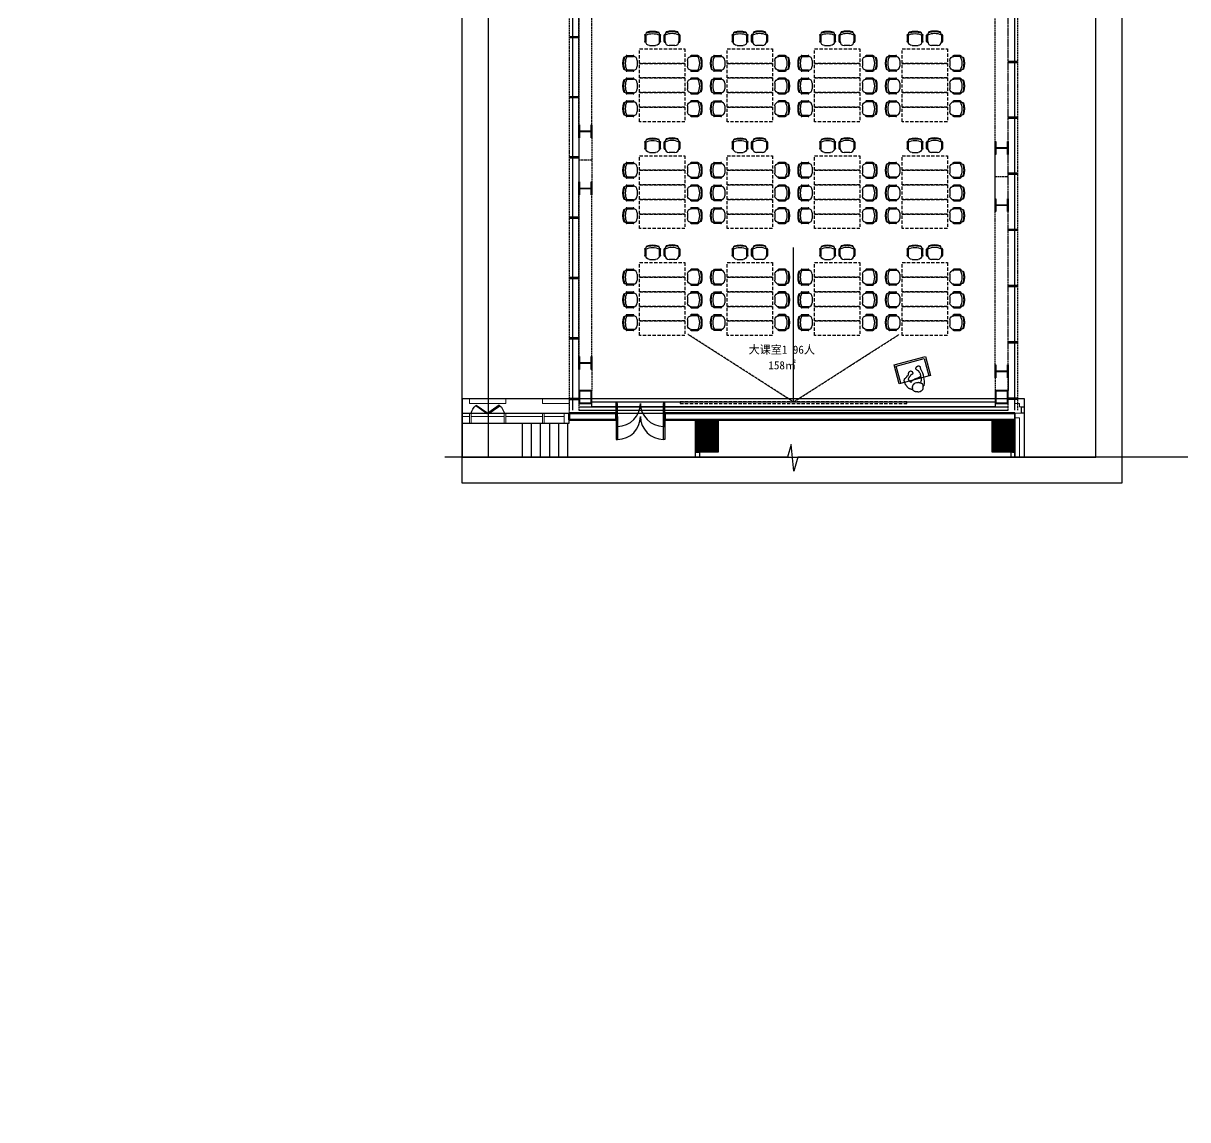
# Model space of a CAD drawing. Header units: millimetres. Extents: x 285006 to 3037698, y -2820855 to 192241.
# Drawn here: x 831614 to 867542, y 45310 to 79145 of the extents above; entities that cross this region are included whole.
import ezdxf
from ezdxf.enums import TextEntityAlignment as Align
from ezdxf.xclip import XClip

# ---------------------------------------------------------------- set-up
doc = ezdxf.new("R2010")
doc.units = ezdxf.units.MM
doc.header["$XCLIPFRAME"] = 2
for name, pattern in [('1#C-6F$0$CONTINOUS', [0]), ('1#C-6F$0$DASHED2', [0.375, 0.25, -0.125]), ('DASH', [0.35, 0.25, -0.1]), ('DASHED', [0.75, 0.5, -0.25]), ('WALL-1C-6F-1$0$CONTINOUS', [0])]:
    doc.linetypes.add(name, pattern=pattern)
for name, color, linetype in [('1#C-6F$0$0-XREF', 7, 'Continuous'), ('1#C-6F$0$S-W-BEAMLINE', 4, '1#C-6F$0$DASHED2'), ('4玻璃幕墙', 1, 'Continuous'), ('6铝型材', 8, 'Continuous'), ('___', 4, 'Continuous'), ('__附着_A10-J_KJ_2_B_28F_SEN22M3I_设计区$0$A_WALL_BRIK(砌块墙)', 190, 'Continuous'), ('COL-1A1B-4~12$0$S-PUB-COL', 6, 'Continuous'), ('COL-1A1B-4~12$0$S-PUB-COLHATCH', 8, 'Continuous'), ('FF-FURN', 51, 'Continuous'), ('FF-TEXT', 50, 'Continuous'), ('FF-活动家具', 51, 'Continuous'), ('WALL', 255, 'Continuous'), ('WALL-1A1B-6F$0$A-DOOR', 142, 'Continuous'), ('WALL-地台', 8, 'Continuous')]:
    doc.layers.add(name, color=color, linetype=linetype)
for name, color, linetype, lineweight in [('EXWALL-1B-6F$0$A-FLOR-UNDR', 11, 'Continuous', 18), ('EXWALL-1B-6F$0$A-SECT-MOLD1', 1, 'Continuous', 15), ('EXWALL-1B-6F$0$A-WALL-GLAZ', 142, 'Continuous', 18), ('EXWALL-1B-6F$0$A-WALL-STON', 31, 'Continuous', 18), ('WALL-1A1B-6F$0$A-WALL', 2, 'Continuous', 50), ('WALL-1C-6F-1$0$A-FLOR-UNDR', 11, 'Continuous', 18), ('WALL-1C-6F-1$0$A-WALL-GLAZ', 142, 'Continuous', 18)]:
    doc.layers.add(name, color=color, linetype=linetype, lineweight=lineweight)
doc.styles.add('DIA', font='')
doc.styles.get('DIA').set_extended_font_data('SimSun')

# ---------------------------------------------------------------- blocks, each defined once
blk = doc.blocks.new('WALL-1C-6F-1$0$mullion_____')
at = {"layer": '6铝型材'}
for p, q in [((-36798, -1713), (-36798, -1433)), ((-36798, -1433), (-36758, -1433)), ((-36758, -1713), (-36758, -1433)), ((-36798, -1713), (-36758, -1713)), ((-36778, -1713), (-36778, -1733))]:
    blk.add_line(p, q, dxfattribs=at)
blk = doc.blocks.new('WALL-1C-6F-1')
at = {"layer": '4玻璃幕墙'}
for points in [[(98374985, 18794859), (98374985, 18768923)], [(98388635, 18768923), (98388635, 18793313)]]:
    blk.add_lwpolyline(points, dxfattribs=at)
at = {"layer": 'WALL-1C-6F-1$0$A-FLOR-UNDR', "linetype": 'WALL-1C-6F-1$0$CONTINOUS', "lineweight": -3, "ltscale": 3}
blk.add_line((98375185, 18769022), (98388435, 18769022), dxfattribs=at)
at = {"layer": 'WALL-地台', "linetype": 'DASH', "ltscale": 200}
blk.add_line((98374885, 18796546), (98374885, 18768923), dxfattribs=at)
for points in [[(98375185, 18794859), (98375185, 18768923)], [(98388435, 18768923), (98388435, 18793313)], [(98388735, 18768923), (98388735, 18793333)]]:
    blk.add_lwpolyline(points, dxfattribs=at)
at = {"layer": 'WALL-1C-6F-1$0$A-WALL-GLAZ', "lineweight": -3, "rotation": 269.9999995734953}
for p in [(98376618, 18743657), (98376618, 18741805), (98376618, 18739953), (98376618, 18738088), (98376618, 18736224), (98376618, 18734359), (98376618, 18732494)]:
    blk.add_blockref('WALL-1C-6F-1$0$mullion_____', p, dxfattribs=at)
at = {"layer": 'WALL-1C-6F-1$0$A-WALL-GLAZ', "lineweight": -3, "xscale": -1, "rotation": 89.99999957281068}
for p in [(98387002, 18742884), (98387002, 18741160), (98387002, 18739437), (98387002, 18737701), (98387002, 18735966), (98387002, 18734230), (98387002, 18732494)]:
    blk.add_blockref('WALL-1C-6F-1$0$mullion_____', p, dxfattribs=at)
blk = doc.blocks.new('1#C-6F$0$A$C346419F8')
at = {"layer": '1#C-6F$0$S-W-BEAMLINE', "color": 6, "linetype": '1#C-6F$0$CONTINOUS'}
for points in [[(0, 400), (0, 0), (400, 0), (400, 400)], [(20, 380), (20, 20), (380, 20), (380, 380)]]:
    blk.add_lwpolyline(points, close=True, dxfattribs=at)
blk = doc.blocks.new('1#C-6F$0$A$C13D20D7F')
at = {"layer": '1#C-6F$0$S-W-BEAMLINE', "color": 6, "linetype": '1#C-6F$0$CONTINOUS'}
blk.add_lwpolyline([(380, 200), (20, 200), (20, 13), (0, 13), (0, 413), (20, 413), (20, 225), (380, 225), (380, 413), (400, 413), (400, 13), (380, 13)], close=True, dxfattribs=at)
blk = doc.blocks.new('dfgdergherhre')
at = {"layer": 'WALL-地台', "linetype": 'DASH', "ltscale": 200}
for p, q in [((3281179, 4575341, 0), (3281179, 4627346, 0)), ((3281579, 4575341, 0), (3281579, 4627346, 0)), ((3268329, 4582349, 0), (3268329, 4588391, 0)), ((3268729, 4582349, 0), (3268729, 4588391, 0)), ((3268329, 4582349, 0), (3268329, 4580983, 0)), ((3268729, 4582349, 0), (3268729, 4580983, 0)), ((3268729, 4581654, 0), (3268329, 4581654, 0)), ((3281179, 4580468, 0), (3281179, 4581834, 0)), ((3268329, 4575599, 0), (3268329, 4580983, 0)), ((3268729, 4575599, 0), (3268729, 4580983, 0)), ((3281179, 4581151, 0), (3281579, 4581151, 0)), ((3268329, 4575199, 0), (3268329, 4574546, 0)), ((3268729, 4575199, 0), (3268729, 4574546, 0)), ((3281179, 4574941, 0), (3281179, 4574546, 0))]:
    blk.add_line(p, q, dxfattribs=at)
at = {"layer": '1#C-6F$0$0-XREF', "ltscale": 1.5, "rotation": 359.999308722076}
for name, p in [('1#C-6F$0$A$C13D20D7F', (3268329, 4582337, 0)), ('1#C-6F$0$A$C13D20D7F', (3281179, 4581822, 0)), ('1#C-6F$0$A$C13D20D7F', (3268329, 4580571, 0)), ('1#C-6F$0$A$C13D20D7F', (3281179, 4580056, 0)), ('1#C-6F$0$A$C13D20D7F', (3268329, 4575186, 0)), ('1#C-6F$0$A$C13D20D7F', (3281179, 4574929, 0)), ('1#C-6F$0$A$C346419F8', (3268329, 4574146, 0)), ('1#C-6F$0$A$C346419F8', (3281179, 4574146, 0))]:
    blk.add_blockref(name, p, dxfattribs=at)
blk = doc.blocks.new('A$C64783269')
at = {"layer": 'FF-活动家具'}
for p, q in [((1, 151), (1, 400)), ((41, 151), (41, 400)), ((419, 0), (191, 0)), ((570, 399), (570, 150)), ((610, 399), (610, 150))]:
    blk.add_line(p, q, dxfattribs=at)
for centre, radius, start, end in [((461, 332), 426, 152.8506, 170.8394), ((305, -144), 604, 64.0229, 115.9163), ((305, -200), 730, 70.8382, 109.1021), ((305, -192), 752, 72.7146, 107.2107), ((149, 332), 426, 9.0894, 27.0688), ((21, 405), 20.8, 344.5058, 195.4229), ((21, 145), 20.8, 164.5058, 15.4229), ((191, 150), 150, 179.9644, 269.9644), ((419, 150), 150, 269.9644, 359.9644), ((590, 405), 20.8, 344.5058, 195.4229), ((590, 145), 20.8, 164.5058, 15.4229)]:
    blk.add_arc(centre, radius, start, end, dxfattribs=at)
blk = doc.blocks.new('DFGDFGHDTH')
at = {"layer": 'FF-FURN', "linetype": 'DASHED', "ltscale": 200}
for points in [[(3283808, 4592442), (3283808, 4591042), (3284258, 4591042), (3284258, 4592442)], [(3284258, 4592442), (3284258, 4591042), (3284708, 4591042), (3284708, 4592442)], [(3284708, 4592442), (3284708, 4591042), (3285158, 4591042), (3285158, 4592442)], [(3285158, 4592442), (3285158, 4591042), (3285608, 4591042), (3285608, 4592442)], [(3285608, 4592442), (3285608, 4591042), (3286058, 4591042), (3286058, 4592442)]]:
    blk.add_lwpolyline(points, close=True, dxfattribs=at)
at = {"layer": 'FF-FURN', "linetype": 'DASHED', "ltscale": 200, "xscale": 0.8, "yscale": 0.8, "zscale": 0.8}
for p in [(3283964, 4592517), (3284664, 4592517), (3285364, 4592517)]:
    blk.add_blockref('A$C64783269', p, dxfattribs=at)
at = {"layer": 'FF-FURN', "linetype": 'DASHED', "ltscale": 200}
for p, xscale, yscale, zscale, rotation in [((3286158, 4591798), -0.8, 0.8, 0.8, 269.9999999999999), ((3286158, 4591686), 0.8000000000000002, 0.8000000000000002, 0.8000000000000002, 270.0000006730583), ((3283964, 4590967), -0.8, 0.8, 0.8, 180), ((3284664, 4590967), -0.8, 0.8, 0.8, 180), ((3285364, 4590967), -0.8, 0.8, 0.8, 180)]:
    blk.add_blockref('A$C64783269', p, dxfattribs=dict(at, xscale=xscale, yscale=yscale, zscale=zscale, rotation=rotation))
blk = doc.blocks.new('A$C1C14294A')
at = {"layer": 'FF-活动家具', "color": 8}
for p, q in [((24, 359), (27, 361)), ((27, 369), (30, 372)), ((27, 361), (27, 369)), ((30, 372), (33, 377)), ((33, 377), (36, 382)), ((36, 387), (39, 390)), ((36, 382), (36, 387)), ((39, 392), (42, 395)), ((39, 390), (39, 392)), ((42, 397), (45, 400)), ((42, 395), (42, 397)), ((45, 400), (50, 410)), ((50, 410), (53, 412)), ((53, 412), (56, 418)), ((56, 418), (61, 420)), ((61, 420), (62, 423)), ((62, 423), (64, 425)), ((64, 425), (67, 425)), ((67, 427), (70, 427)), ((67, 425), (67, 427)), ((70, 427), (72, 430)), ((72, 430), (78, 435)), ((78, 435), (81, 440)), ((81, 440), (84, 440)), ((84, 442), (89, 442)), ((84, 440), (84, 442)), ((89, 445), (94, 444)), ((89, 442), (89, 445)), ((94, 444), (97, 447)), ((97, 447), (105, 447)), ((105, 447), (108, 449)), ((108, 449), (113, 449)), ((113, 449), (116, 451)), ((116, 451), (124, 451)), ((124, 451), (126, 453)), ((126, 453), (145, 452)), ((131, 450), (132, 458)), ((132, 458), (135, 461)), ((135, 463), (138, 468)), ((135, 461), (135, 463)), ((138, 476), (141, 479)), ((138, 468), (138, 476)), ((141, 481), (144, 484)), ((141, 479), (141, 481)), ((144, 484), (146, 486)), ((145, 452), (147, 450)), ((146, 486), (147, 489)), ((147, 489), (149, 494)), ((147, 450), (160, 449)), ((149, 494), (152, 497)), ((152, 497), (155, 499)), ((155, 502), (158, 502)), ((155, 499), (155, 502)), ((158, 502), (158, 508)), ((158, 504), (161, 507)), ((158, 502), (158, 504)), ((160, 449), (163, 446)), ((161, 507), (164, 512)), ((163, 446), (168, 446)), ((164, 512), (166, 514)), ((166, 514), (169, 517)), ((168, 446), (170, 443)), ((169, 517), (172, 522)), ((170, 443), (178, 443)), ((172, 522), (175, 527)), ((175, 527), (178, 529)), ((178, 529), (181, 535)), ((178, 443), (181, 440)), ((181, 535), (183, 537)), ((181, 440), (189, 439)), ((183, 537), (186, 540)), ((186, 540), (189, 542)), ((189, 542), (192, 545)), ((189, 439), (191, 437)), ((191, 437), (199, 436)), ((192, 545), (194, 547)), ((194, 547), (195, 550)), ((195, 550), (197, 550)), ((197, 550), (200, 552)), ((199, 436), (204, 433)), ((200, 555), (208, 562)), ((200, 552), (200, 555)), ((204, 433), (212, 433)), ((208, 562), (211, 565)), ((211, 565), (214, 564)), ((212, 433), (214, 430)), ((214, 564), (216, 567)), ((214, 430), (220, 427)), ((216, 567), (219, 567)), ((219, 567), (222, 569)), ((220, 427), (222, 427)), ((222, 569), (224, 569)), ((222, 427), (222, 425)), ((222, 425), (227, 424)), ((224, 569), (227, 572)), ((227, 572), (238, 576)), ((227, 424), (230, 421)), ((230, 421), (232, 419)), ((232, 419), (235, 416)), ((235, 416), (237, 416)), ((237, 416), (237, 413)), ((237, 413), (240, 413)), ((238, 576), (241, 579)), ((240, 413), (242, 410)), ((241, 579), (246, 581)), ((242, 410), (245, 408)), ((245, 408), (247, 405)), ((246, 581), (251, 581)), ((247, 405), (247, 402)), ((247, 402), (250, 402)), ((250, 402), (252, 399)), ((251, 581), (262, 586)), ((252, 399), (257, 396)), ((257, 396), (260, 396)), ((260, 396), (262, 393)), ((262, 586), (267, 585)), ((262, 393), (265, 391)), ((265, 391), (267, 385)), ((267, 585), (273, 588)), ((267, 385), (270, 382)), ((270, 382), (275, 380)), ((273, 588), (278, 590)), ((275, 380), (275, 374)), ((275, 374), (277, 372)), ((277, 372), (280, 369)), ((278, 590), (284, 592)), ((280, 369), (279, 366)), ((279, 366), (282, 363)), ((282, 363), (284, 358)), ((284, 592), (289, 595)), ((289, 595), (292, 594)), ((292, 594), (300, 597)), ((300, 597), (305, 602)), ((305, 602), (310, 604)), ((310, 604), (316, 604)), ((316, 604), (318, 606)), ((318, 606), (326, 608)), ((326, 608), (332, 611)), ((332, 611), (337, 610)), ((337, 610), (340, 613)), ((340, 613), (348, 613)), ((348, 613), (353, 615)), ((353, 615), (364, 614)), ((364, 614), (366, 617)), ((367, 433), (364, 430)), ((364, 430), (367, 425)), ((366, 617), (390, 616)), ((370, 432), (367, 433)), ((367, 425), (374, 416)), ((370, 435), (370, 432)), ((372, 435), (370, 435)), ((375, 437), (372, 435)), ((374, 416), (379, 408)), ((378, 440), (375, 437)), ((381, 442), (378, 440)), ((379, 408), (381, 405)), ((383, 442), (381, 442)), ((381, 405), (384, 405)), ((383, 445), (383, 442)), ((386, 445), (383, 445)), ((384, 405), (384, 403)), ((384, 403), (386, 397)), ((392, 452), (386, 447)), ((386, 447), (386, 445)), ((386, 397), (391, 389)), ((390, 616), (393, 618)), ((391, 389), (396, 384)), ((395, 457), (392, 452)), ((393, 618), (429, 616)), ((397, 460), (395, 457)), ((396, 384), (398, 376)), ((400, 460), (397, 460)), ((398, 376), (398, 373)), ((398, 373), (400, 368)), ((405, 462), (400, 460)), ((400, 368), (405, 365)), ((411, 467), (405, 462)), ((405, 365), (405, 360)), ((405, 360), (408, 357)), ((416, 469), (411, 467)), ((419, 472), (416, 469)), ((424, 474), (419, 472)), ((427, 474), (424, 474)), ((430, 477), (427, 474)), ((429, 616), (430, 619)), ((430, 619), (435, 621)), ((435, 479), (430, 477)), ((435, 621), (474, 619)), ((440, 479), (435, 479)), ((443, 481), (440, 479)), ((454, 481), (443, 481)), ((456, 483), (454, 481)), ((488, 481), (456, 483)), ((474, 619), (474, 616)), ((474, 616), (477, 616)), ((477, 616), (477, 614)), ((477, 614), (479, 613)), ((479, 613), (482, 611)), ((482, 611), (484, 611)), ((484, 611), (487, 608)), ((487, 608), (489, 608)), ((488, 479), (488, 481)), ((490, 479), (488, 479)), ((489, 608), (492, 605)), ((493, 476), (490, 479)), ((492, 605), (500, 604)), ((496, 476), (493, 476)), ((495, 473), (496, 476)), ((498, 473), (495, 473)), ((503, 470), (498, 473)), ((500, 604), (502, 602)), ((502, 602), (505, 599)), ((508, 465), (503, 470)), ((505, 599), (510, 599)), ((508, 462), (508, 465)), ((510, 459), (508, 462)), ((510, 599), (510, 596)), ((510, 596), (512, 596)), ((513, 459), (510, 459)), ((512, 596), (518, 593)), ((513, 456), (513, 459)), ((516, 456), (513, 456)), ((518, 453), (516, 456)), ((518, 593), (520, 590)), ((520, 448), (518, 453)), ((520, 590), (522, 585)), ((523, 445), (520, 448)), ((522, 585), (525, 582)), ((523, 443), (523, 445)), ((525, 443), (523, 443)), ((525, 582), (525, 579)), ((525, 579), (527, 577)), ((528, 437), (525, 443)), ((527, 577), (530, 574)), ((530, 434), (528, 437)), ((530, 574), (532, 571)), ((530, 432), (530, 434)), ((535, 426), (530, 432)), ((532, 571), (532, 563)), ((532, 563), (534, 563)), ((534, 563), (534, 555)), ((534, 555), (537, 555)), ((537, 424), (535, 426)), ((537, 555), (536, 550)), ((536, 550), (539, 547)), ((537, 421), (537, 424)), ((540, 416), (537, 421)), ((539, 547), (539, 546)), ((539, 546), (541, 543)), ((540, 413), (540, 416)), ((540, 412), (540, 413)), ((540, 412), (545, 404)), ((541, 543), (543, 541)), ((543, 541), (543, 539)), ((543, 539), (545, 535)), ((545, 535), (548, 531)), ((545, 402), (545, 404)), ((547, 402), (545, 402)), ((547, 398), (547, 402)), ((549, 398), (547, 398)), ((548, 531), (548, 528)), ((548, 528), (551, 525)), ((548, 396), (549, 398)), ((550, 396), (548, 396)), ((552, 394), (550, 396)), ((551, 525), (553, 523)), ((554, 392), (552, 394)), ((553, 523), (553, 520)), ((553, 520), (556, 517)), ((556, 392), (554, 392)), ((556, 517), (558, 512)), ((556, 390), (556, 392)), ((557, 390), (556, 390)), ((559, 388), (557, 390)), ((558, 512), (558, 510)), ((558, 510), (560, 506)), ((559, 388), (564, 383)), ((560, 506), (563, 504)), ((563, 504), (565, 502)), ((564, 380), (564, 383)), ((567, 380), (564, 380)), ((565, 502), (565, 500)), ((565, 500), (567, 500)), ((567, 500), (567, 498)), ((567, 498), (569, 498)), ((569, 377), (567, 380)), ((569, 498), (569, 496)), ((569, 496), (571, 496)), ((573, 375), (569, 377)), ((571, 496), (570, 494)), ((570, 494), (572, 492)), ((572, 492), (574, 490)), ((573, 373), (573, 375)), ((575, 373), (573, 373)), ((574, 490), (574, 489)), ((574, 489), (576, 489)), ((575, 369), (575, 373)), ((577, 367), (575, 369)), ((576, 489), (576, 487)), ((576, 487), (577, 487)), ((576, 361), (577, 367)), ((578, 361), (576, 361)), ((577, 487), (577, 485)), ((577, 485), (579, 483)), ((578, 348), (578, 361)), ((579, 483), (581, 481)), ((581, 481), (583, 479)), ((583, 479), (582, 475)), ((582, 475), (584, 473)), ((584, 473), (584, 471)), ((584, 471), (586, 469)), ((586, 469), (588, 467)), ((588, 467), (588, 465)), ((588, 465), (589, 463)), ((589, 463), (591, 461)), ((591, 461), (591, 458)), ((591, 458), (593, 456)), ((593, 456), (592, 452)), ((592, 452), (594, 450)), ((594, 450), (596, 448)), ((596, 448), (596, 446)), ((596, 446), (598, 446)), ((598, 446), (598, 444)), ((598, 444), (599, 442)), ((599, 442), (601, 440)), ((601, 440), (601, 439)), ((601, 439), (603, 437)), ((603, 437), (606, 434)), ((606, 434), (608, 433)), ((608, 433), (610, 432)), ((610, 432), (614, 430)), ((614, 430), (619, 430)), ((619, 430), (621, 428)), ((621, 428), (627, 428)), ((627, 428), (628, 426)), ((628, 426), (632, 426)), ((632, 426), (634, 424)), ((634, 424), (636, 424)), ((636, 424), (638, 422)), ((638, 422), (639, 420)), ((639, 420), (641, 420)), ((641, 420), (643, 418)), ((643, 418), (645, 417)), ((645, 417), (647, 416)), ((647, 416), (648, 415)), ((648, 415), (650, 413)), ((650, 413), (652, 411)), ((652, 411), (654, 411)), ((654, 411), (656, 409)), ((656, 409), (657, 409)), ((657, 409), (657, 407)), ((657, 407), (659, 407)), ((659, 407), (661, 405)), ((661, 405), (663, 405)), ((663, 405), (665, 403)), ((665, 403), (666, 403)), ((666, 403), (666, 401)), ((666, 401), (670, 401)), ((670, 401), (672, 399)), ((672, 399), (674, 399)), ((674, 399), (674, 397)), ((674, 397), (677, 397)), ((677, 397), (679, 395)), ((679, 395), (681, 393)), ((681, 393), (681, 391)), ((681, 391), (683, 391)), ((683, 391), (682, 387)), ((682, 387), (684, 385)), ((684, 385), (686, 383)), ((686, 383), (686, 382)), ((686, 382), (688, 380)), ((688, 380), (688, 378)), ((688, 378), (689, 378)), ((689, 378), (691, 376)), ((691, 376), (691, 372)), ((691, 372), (693, 372)), ((693, 372), (693, 366)), ((693, 366), (694, 364)), ((694, 364), (694, 355)), ((1, 272), (0, 257)), ((0, 257), (2, 255)), ((3, 273), (1, 272)), ((2, 255), (2, 251)), ((2, 251), (3, 250)), ((5, 286), (3, 284)), ((3, 284), (3, 273)), ((3, 250), (3, 248)), ((3, 248), (5, 246)), ((7, 293), (5, 291)), ((5, 291), (5, 286)), ((5, 246), (5, 242)), ((5, 242), (6, 240)), ((6, 240), (6, 237)), ((6, 237), (8, 235)), ((8, 299), (7, 293)), ((10, 300), (8, 299)), ((8, 235), (8, 229)), ((8, 229), (9, 227)), ((9, 227), (9, 222)), ((9, 222), (11, 220)), ((12, 308), (10, 306)), ((10, 306), (10, 300)), ((11, 220), (11, 216)), ((11, 216), (12, 214)), ((14, 313), (12, 311)), ((12, 311), (12, 308)), ((12, 214), (12, 209)), ((12, 209), (14, 207)), ((16, 318), (14, 317)), ((14, 317), (14, 313)), ((14, 207), (15, 205)), ((15, 205), (15, 201)), ((15, 201), (17, 199)), ((18, 324), (16, 322)), ((16, 322), (16, 318)), ((17, 328), (18, 341)), ((17, 328), (18, 324)), ((17, 199), (17, 198)), ((17, 198), (19, 196)), ((18, 341), (21, 343)), ((19, 196), (23, 185)), ((21, 348), (24, 353)), ((21, 343), (21, 348)), ((28, 180), (23, 185)), ((24, 353), (24, 359)), ((32, 171), (28, 180)), ((37, 166), (32, 171)), ((42, 160), (37, 166)), ((47, 157), (42, 160)), ((50, 155), (47, 157)), ((53, 155), (50, 155)), ((58, 152), (53, 155)), ((60, 149), (58, 152)), ((65, 146), (60, 149)), ((70, 146), (65, 146)), ((73, 143), (70, 146)), ((76, 143), (73, 143)), ((81, 140), (76, 143)), ((83, 140), (81, 140)), ((86, 137), (83, 140)), ((88, 137), (86, 137)), ((94, 134), (88, 137)), ((99, 134), (94, 134)), ((106, 131), (99, 134)), ((112, 128), (106, 131)), ((114, 125), (112, 128)), ((119, 125), (114, 125)), ((122, 122), (119, 125)), ((135, 121), (122, 122)), ((131, 117), (131, 121)), ((133, 115), (131, 117)), ((132, 104), (133, 115)), ((134, 102), (132, 104)), ((134, 96), (134, 102)), ((136, 95), (134, 96)), ((140, 118), (135, 121)), ((135, 91), (136, 95)), ((137, 91), (135, 91)), ((137, 85), (137, 91)), ((139, 83), (137, 85)), ((200, 115), (140, 118)), ((203, 118), (200, 115)), ((211, 117), (203, 118)), ((214, 120), (211, 117)), ((219, 122), (214, 120)), ((222, 125), (219, 122)), ((222, 127), (222, 125)), ((225, 127), (222, 127)), ((227, 129), (225, 127)), ((233, 132), (227, 129)), ((236, 134), (233, 132)), ((238, 139), (236, 137)), ((236, 137), (236, 134)), ((241, 145), (238, 139)), ((244, 147), (241, 145)), ((247, 150), (244, 147)), ((250, 155), (247, 150)), ((253, 160), (250, 155)), ((256, 165), (253, 160)), ((258, 170), (256, 167)), ((256, 167), (256, 165)), ((261, 175), (258, 170)), ((264, 180), (261, 175)), ((267, 183), (264, 180)), ((270, 188), (267, 185)), ((267, 185), (267, 183)), ((276, 195), (270, 190)), ((270, 190), (270, 188)), ((278, 198), (276, 195)), ((280, 202), (278, 201)), ((278, 201), (278, 198)), ((282, 204), (280, 202)), ((284, 205), (282, 204)), ((284, 358), (287, 355)), ((284, 211), (284, 205)), ((286, 211), (284, 211)), ((286, 218), (286, 211)), ((288, 218), (286, 218)), ((287, 355), (289, 353)), ((289, 227), (288, 218)), ((289, 353), (289, 350)), ((289, 350), (292, 347)), ((290, 229), (289, 227)), ((291, 236), (290, 229)), ((292, 347), (291, 345)), ((291, 345), (294, 339)), ((293, 238), (291, 236)), ((295, 245), (293, 243)), ((293, 243), (293, 238)), ((294, 339), (294, 336)), ((294, 336), (296, 334)), ((297, 254), (295, 252)), ((295, 252), (295, 245)), ((296, 334), (296, 331)), ((296, 331), (298, 326)), ((299, 317), (297, 278)), ((297, 278), (298, 274)), ((298, 274), (297, 254)), ((298, 326), (298, 318)), ((298, 318), (299, 317)), ((408, 357), (407, 351)), ((407, 351), (410, 343)), ((410, 343), (412, 333)), ((412, 333), (414, 325)), ((414, 325), (416, 322)), ((416, 322), (416, 312)), ((416, 312), (418, 306)), ((418, 306), (418, 301)), ((418, 301), (420, 290)), ((420, 290), (422, 282)), ((422, 282), (421, 264)), ((421, 264), (423, 256)), ((423, 256), (422, 222)), ((422, 222), (424, 216)), ((434, 113), (422, 86)), ((424, 216), (423, 195)), ((423, 195), (425, 187)), ((425, 187), (425, 180)), ((425, 180), (427, 177)), ((427, 177), (426, 166)), ((426, 166), (429, 161)), ((429, 161), (431, 155)), ((431, 155), (431, 150)), ((431, 150), (433, 145)), ((433, 145), (435, 137)), ((437, 118), (434, 116)), ((434, 116), (434, 113)), ((435, 137), (438, 129)), ((438, 129), (437, 118)), ((579, 346), (578, 348)), ((579, 341), (579, 346)), ((581, 339), (579, 341)), ((581, 333), (581, 339)), ((582, 331), (581, 333)), ((582, 327), (582, 331)), ((584, 325), (582, 327)), ((584, 323), (584, 325)), ((586, 321), (584, 323)), ((585, 318), (586, 321)), ((587, 316), (585, 318)), ((589, 314), (587, 316)), ((589, 312), (589, 314)), ((591, 312), (589, 312)), ((591, 310), (591, 312)), ((592, 308), (591, 310)), ((592, 306), (592, 308)), ((594, 304), (592, 306)), ((596, 304), (594, 304)), ((598, 302), (596, 304)), ((599, 302), (598, 302)), ((601, 300), (599, 302)), ((603, 300), (601, 300)), ((605, 298), (603, 300)), ((607, 296), (605, 298)), ((608, 296), (607, 296)), ((610, 294), (608, 296)), ((612, 292), (610, 294)), ((623, 291), (612, 292)), ((627, 293), (623, 291)), ((647, 292), (627, 293)), ((651, 294), (647, 292)), ((659, 293), (651, 294)), ((661, 295), (659, 293)), ((663, 295), (661, 295)), ((665, 297), (663, 295)), ((666, 297), (665, 297)), ((668, 298), (666, 297)), ((670, 300), (668, 298)), ((672, 300), (670, 300)), ((674, 302), (672, 300)), ((676, 304), (674, 302)), ((676, 305), (676, 304)), ((678, 305), (676, 305)), ((680, 307), (678, 305)), ((682, 311), (680, 309)), ((680, 309), (680, 307)), ((684, 313), (682, 311)), ((686, 316), (684, 314)), ((684, 314), (684, 313)), ((688, 318), (686, 316)), ((688, 320), (688, 318)), ((690, 320), (688, 320)), ((692, 323), (690, 322)), ((690, 322), (690, 320)), ((694, 331), (692, 329)), ((692, 329), (692, 323)), ((694, 355), (695, 351)), ((695, 351), (694, 331))]:
    blk.add_line(p, q, dxfattribs=at)
blk.add_lwpolyline([(140, 120, -0.214441), (104, 132)], format="xyb", dxfattribs=at)
for points in [[(260, 173), (270, 157), (281, 142), (292, 129), (305, 118), (315, 111), (327, 106), (339, 101), (351, 98), (377, 93), (404, 89), (467, 79), (498, 76), (514, 76), (529, 77), (553, 81), (576, 87), (623, 103)], [(395, 91), (392, 90)], [(623, 103), (636, 120), (643, 129), (651, 136), (660, 144), (665, 147), (669, 150), (674, 152), (680, 155), (685, 156), (690, 157), (696, 158), (702, 158), (707, 158), (713, 157), (718, 155), (724, 153), (729, 151), (733, 148), (737, 145), (741, 142), (747, 135), (752, 127), (757, 119), (762, 109), (766, 99), (768, 89), (769, 84), (770, 79), (770, 74), (770, 69), (770, 64), (769, 59), (768, 54), (766, 50), (764, 45), (762, 41), (757, 35), (752, 29), (746, 24), (740, 20), (733, 17), (727, 15), (720, 14), (716, 14), (713, 14), (709, 15), (705, 16), (698, 19), (691, 22), (683, 25), (679, 26), (674, 27), (669, 27), (664, 27), (659, 26), (654, 26), (645, 23)]]:
    blk.add_lwpolyline(points, dxfattribs=at)
blk.add_arc((467, 680), 681, 241.2239, 285.1854, dxfattribs=at)
blk = doc.blocks.new('DSGFDGDFGDG')
at = {"layer": 'FF-活动家具', "elevation": 0}
blk.add_lwpolyline([(3272360, 4574370), (3271760, 4574370), (3271760, 4575370), (3272360, 4575370)], close=True, dxfattribs=at)
blk.add_lwpolyline([(3271760, 4575320), (3272310, 4575320), (3272310, 4574420), (3271760, 4574420)], dxfattribs=at)
at = {"layer": 'FF-活动家具', "color": 8, "rotation": 3.435837834233141}
blk.add_blockref('A$C1C14294A', (3271375, 4574552, 0), dxfattribs=at)
blk = doc.blocks.new('WALL-1A1B-6F$0$_A0GGR')
for p, q in [((-0.5, 0), (-0.5, -0.47)), ((-0.5, 0), (-0.47, 0)), ((-0.47, 0), (-0.47, -0.47)), ((0.47, 0), (0.47, -0.47)), ((0.5, 0), (0.47, 0)), ((0.5, 0), (0.5, -0.47)), ((-0.5, -0.47), (-0.47, -0.47)), ((0.5, -0.47), (0.47, -0.47))]:
    blk.add_line(p, q)
for centre, start, end in [((-0.47, 0), 270, 0), ((0.47, 0), 180, 270)]:
    blk.add_arc(centre, 0.47, start, end)
blk = doc.blocks.new('EXWALL-1B-6F$0$幕墙-1125陶板单元')
blk.add_lwpolyline([(-562.5, 150), (562.5, 150), (562.5, 0), (-562.5, 0)], close=True)
blk = doc.blocks.new('EXWALL-1B-6F$0$ef')
at = {"layer": 'EXWALL-1B-6F$0$A-WALL-GLAZ', "lineweight": -3}
for points in [[(98270726, 18746787), (98270744, 18746769), (98271098, 18747022), (98271079, 18747040)], [(98271469, 18746787), (98271451, 18746769), (98271098, 18747022), (98271116, 18747040)]]:
    blk.add_lwpolyline(points, close=True, dxfattribs=at)
for centre, start, end in [((98271019, 18747123), 193.0402, 228.8588), ((98271176, 18747123), 311.1412, 346.9598)]:
    blk.add_arc(centre, 446, start, end, dxfattribs=at)
blk = doc.blocks.new('EXWALL-1B-6F')
at = {"layer": 'EXWALL-1B-6F$0$A-FLOR-UNDR'}
for points in [[(98333335, 18769022), (98333335, 18769272), (98374885, 18769272), (98374885, 18768822)], [(98388935, 18768822), (98388935, 18747022)]]:
    blk.add_lwpolyline(points, dxfattribs=at)
at = {"layer": 'EXWALL-1B-6F$0$A-SECT-MOLD1'}
blk.add_lwpolyline([(98388935, 18768832), (98388845, 18768832), (98388845, 18769012), (98388935, 18769012), (98388935, 18769022), (98388835, 18769022), (98388835, 18768822), (98388935, 18768822)], close=True, dxfattribs=at)
at = {"layer": 'EXWALL-1B-6F$0$A-WALL-GLAZ', "lineweight": -3}
for p, q in [((98333635, 18768822), (98374885, 18768822)), ((98374885, 18768822), (98374885, 18768622))]:
    blk.add_line(p, q, dxfattribs=at)
at = {"layer": 'EXWALL-1B-6F$0$A-WALL-GLAZ'}
for p, q in [((98370685, 18768722), (98371810, 18768722)), ((98370723, 18768522), (98374885, 18768522)), ((98371860, 18768722), (98372885, 18768722)), ((98372935, 18768722), (98374060, 18768722)), ((98374110, 18768722), (98374735, 18768722)), ((98374885, 18768622), (98374885, 18768522))]:
    blk.add_line(p, q, dxfattribs=at)
for points in [[(98371810, 18768822), (98371860, 18768822), (98371860, 18768522), (98371810, 18768522)], [(98372885, 18768822), (98372935, 18768822), (98372935, 18768522), (98372885, 18768522)], [(98374060, 18768822), (98374110, 18768822), (98374110, 18768522), (98374060, 18768522)], [(98374735, 18768522), (98374885, 18768522), (98374885, 18768822), (98374735, 18768822)]]:
    blk.add_lwpolyline(points, close=True, dxfattribs=at)
at = {"layer": 'EXWALL-1B-6F$0$A-WALL-STON'}
for points in [[(98374060, 18769122), (98374885, 18769122), (98374885, 18769272), (98374060, 18769272)], [(98388635, 18769272), (98388935, 18769272), (98388935, 18769022), (98388785, 18769022), (98388785, 18769122), (98388635, 18769122)]]:
    blk.add_lwpolyline(points, close=True, dxfattribs=at)
for points in [[(98388635, 18766822), (98388935, 18766822), (98388935, 18768822), (98388635, 18768822)], [(98388635, 18766972), (98388785, 18766972), (98388785, 18768685), (98388635, 18768685)]]:
    blk.add_lwpolyline(points, dxfattribs=at)
at = {"xscale": -1, "rotation": 180}
blk.add_blockref('EXWALL-1B-6F$0$ef', (101275, 37515844), dxfattribs=at)
at = {"layer": 'EXWALL-1B-6F$0$A-WALL-STON', "xscale": -1, "rotation": 180}
blk.add_blockref('EXWALL-1B-6F$0$幕墙-1125陶板单元', (98372373, 18769272), dxfattribs=at)
blk = doc.blocks.new('A$C008C76B7')
at = {"color": 1}
blk.add_lwpolyline([(35910, -600), (35970, -600), (35970, -1200), (35850, -1200), (35850, -600)], close=True, dxfattribs=at)
blk.add_lwpolyline([(45714, -600), (45580, -600), (45580, -1400), (45700, -1400), (45700, -600)], dxfattribs=at)
blk = doc.blocks.new('DFGDFSHTHTR')
at = {"layer": 'COL-1A1B-4~12$0$S-PUB-COLHATCH'}
h = blk.add_hatch(dxfattribs=at)
h.set_pattern_fill('ANSI31', color=256)
h.set_pattern_definition([(45, (-97713643.1963, -18696461.15079), (-0.08838834764832, 0.08838834764832), [])])
h.paths.add_polyline_path([(552356, 65910), (553056, 65910), (553056, 66910), (552356, 66910)])
h = blk.add_hatch(dxfattribs=at)
h.set_pattern_fill('ANSI31', color=256)
h.set_pattern_definition([(45, (-97704493.1963, -18696461.15076), (-0.08838834764832, 0.08838834764832), [])])
h.paths.add_polyline_path([(561506, 65910), (562206, 65910), (562206, 66910), (561506, 66910)])
for p, q in [((547006, 66810), (547006, 64110)), ((547286, 66810), (547286, 64110)), ((547566, 66810), (547566, 64110)), ((547846, 66810), (547846, 64110)), ((548126, 66810), (548126, 64110)), ((548406, 66810), (548406, 64110))]:
    blk.add_line(p, q)
at = {"layer": 'COL-1A1B-4~12$0$S-PUB-COL'}
for points in [[(552356, 66910), (553056, 66910), (553056, 65910), (552356, 65910)], [(561506, 66910), (562206, 66910), (562206, 65910), (561506, 65910)]]:
    blk.add_lwpolyline(points, close=True, dxfattribs=at)
at = {"layer": 'Defpoints'}
blk.add_lwpolyline([(528606, 66810), (532406, 66810), (532406, 66910), (544306, 66910), (544306, 66810), (548456, 66810), (548456, 67110), (562206, 67110), (562206, 66910), (562206, 66910), (562206, 45510), (561506, 45510), (561506, 45610), (553056, 45610), (553056, 45510), (552356, 45510), (552356, 45610), (544058, 45610), (544058, 45510), (543356, 45510), (543356, 45610), (535056, 45610), (535056, 45510), (534356, 45510), (534356, 45610), (526056, 45610)], dxfattribs=at)
at = {"layer": 'WALL-1A1B-6F$0$A-WALL'}
for p, q in [((549906, 67110), (548456, 67110)), ((548456, 67110), (548456, 66910)), ((549906, 66910), (548456, 66910)), ((549906, 66910), (549906, 67110)), ((552706, 67110), (551406, 67110)), ((551406, 66910), (551406, 67110)), ((553057, 66910), (551406, 66910)), ((562206, 67110), (552706, 67110)), ((562206, 66910), (553057, 66910))]:
    blk.add_line(p, q, dxfattribs=at)
for name, p in [('EXWALL-1B-6F', (-97826429, -18701712)), ('A$C008C76B7', (516506, 66510))]:
    blk.add_blockref(name, p)
at = {"layer": 'WALL-1A1B-6F$0$A-DOOR', "xscale": 1500, "yscale": 1500, "zscale": 2100}
blk.add_blockref('WALL-1A1B-6F$0$_A0GGR', (550656, 67010), dxfattribs=at)

msp = doc.modelspace()

# ---------------------------------------------------------------- linework, layer by layer
at = {"color": 8, "linetype": 'DASH'}
for q in [(855380.3, 72226, 0), (852122, 69545.4, 0), (858638.7, 69545.4, 0)]:
    msp.add_line((855380.3, 67459.1, 0), q, dxfattribs=at)
at = {"elevation": 0}
msp.add_lwpolyline([(867541.9, 65754), (855513.2, 65754), (855385.7, 65322.1), (855310.7, 66143.3), (855198.3, 65754), (844621.7, 65754)], dxfattribs=at)
at = {"layer": '1#C-6F$0$S-W-BEAMLINE', "linetype": 'Continuous', "ltscale": 1.5}
msp.add_line((862005.4, 68205, 0), (862005.4, 67809.4, 0), dxfattribs=at)
at = {"layer": '___', "elevation": 0}
for points in [[(849905.7, 67110.1), (849905.7, 67459.1)], [(851405.7, 67110.1), (851405.7, 67459.1)]]:
    msp.add_lwpolyline(points, dxfattribs=at)
at = {"layer": '__附着_A10-J_KJ_2_B_28F_SEN22M3I_设计区$0$A_WALL_BRIK(砌块墙)', "ltscale": 0.01, "elevation": 0}
msp.add_lwpolyline([(848755.4, 67209.6), (862005.4, 67209.4)], dxfattribs=at)
for points in [[(849950.7, 67411.8), (849905.7, 67411.8), (849905.7, 66706.8), (849950.7, 66706.8)], [(851405.7, 67411.8), (851360.7, 67411.8), (851360.7, 66706.8), (851405.7, 66706.8)], [(849905.7, 66910.1), (848455.7, 66910.1), (848455.7, 67110.1), (849905.7, 67110.1)], [(851405.7, 66910.1), (862205.7, 66910.1), (862205.7, 67110.1), (851405.7, 67110.1)]]:
    msp.add_lwpolyline(points, close=True, dxfattribs=at)
at = {"layer": '__附着_A10-J_KJ_2_B_28F_SEN22M3I_设计区$0$A_WALL_BRIK(砌块墙)', "ltscale": 0.01}
for centre, start, end in [((849950.7, 67411.8, 0), 270, 0), ((851360.7, 67411.8, 0), 180, 270)]:
    msp.add_arc(centre, 705, start, end, dxfattribs=at)
at = {"layer": 'Defpoints', "elevation": 0}
msp.add_lwpolyline([(845156.1, 122633.1), (865505.7, 122633.1), (865505.7, 64954), (845156.1, 64954)], close=True, dxfattribs=at)
at = {"layer": 'FF-FURN', "linetype": 'DASHED', "ltscale": 200, "elevation": 0}
msp.add_lwpolyline([(858880.3, 67409.1), (858880.3, 67459.1), (851880.3, 67459.1), (851880.3, 67409.1)], close=True, dxfattribs=at)
at = {"layer": 'WALL', "elevation": 0}
msp.add_lwpolyline([(849155.3, 67459.1), (861605.4, 67459.1), (861605.4, 67308.9), (849155.3, 67308.9)], close=True, dxfattribs=at)

# ---------------------------------------------------------------- block references
at = {"layer": '1#C-6F$0$0-XREF', "ltscale": 1.5}
ref = msp.add_blockref('WALL-1C-6F-1', (-97526656.2, -18700526.1, 0), dxfattribs=dict(at, rotation=359.999308722076))
XClip(ref).set_block_clipping_path([(98372385.8231538981, 18767467.007476639), (98391135.4026873261, 18767467.2336917371), (98391134.7242774069, 18823696.4636914618), (98372385.144743979, 18823696.2374763638)])
at = {"layer": '___'}
ref = msp.add_blockref('DFGDFSHTHTR', (300000, 0), dxfattribs=at)
XClip(ref).set_block_clipping_path([(545156.0811596321, 65754.0302144536), (562505.6606944352, 67560.0677825101)])
at = {"layer": '__附着_A10-J_KJ_2_B_28F_SEN22M3I_设计区$0$A_WALL_BRIK(砌块墙)'}
msp.add_blockref('dfgdergherhre', (-2419573.4, -4506736.5), dxfattribs=at)
at = {"layer": '__附着_A10-J_KJ_2_B_28F_SEN22M3I_设计区$0$A_WALL_BRIK(砌块墙)', "xscale": -1, "rotation": 270}
for p in [(-3740411.6, -3207698.8), (-3737711.6, -3207698.8), (-3735011.6, -3207698.8), (-3732311.6, -3207698.8), (-3740411.6, -3210998.6), (-3737711.6, -3210998.6), (-3735011.6, -3210998.6), (-3732311.6, -3210998.6), (-3740411.6, -3214298.4), (-3737711.6, -3214298.4), (-3735011.6, -3214298.4), (-3732311.6, -3214298.4)]:
    msp.add_blockref('DFGDFGHDTH', p, dxfattribs=at)
at = {"layer": '__附着_A10-J_KJ_2_B_28F_SEN22M3I_设计区$0$A_WALL_BRIK(砌块墙)', "rotation": 105}
msp.add_blockref('DSGFDGDFGDG', (6124902, -1908062.7), dxfattribs=at)

# ---------------------------------------------------------------- texts
at = {"layer": 'FF-TEXT', "color": 50, "style": 'DIA'}
for s, p in [('大课室1 96人 ', (855102.4, 69073.8)), ('158㎡', (855028.8, 68591.3))]:
    msp.add_text(s, height=250, rotation=359.91517, dxfattribs=at).set_placement(p, align=Align.MIDDLE_CENTER)

doc.saveas('drawing.dxf')
